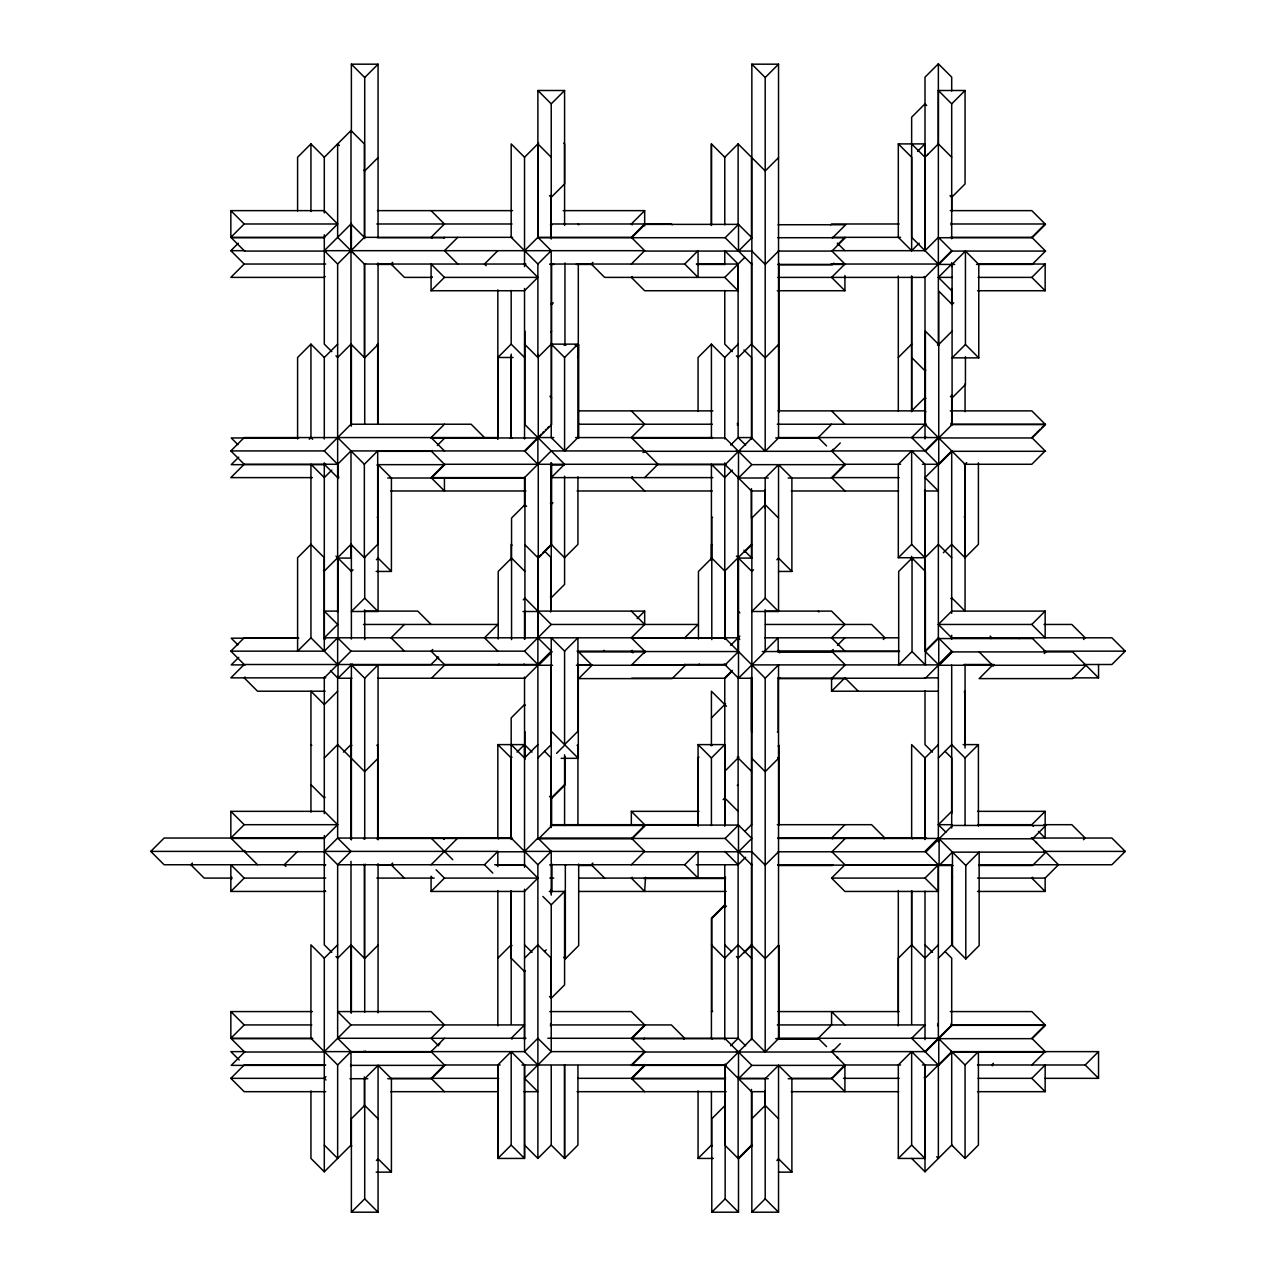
<?xml version="1.0" encoding="UTF-8"?>
<svg xmlns="http://www.w3.org/2000/svg" width="1276" height="1276" viewBox="0 0 1276 1276"><rect width="100%" height="100%" fill="white"/><g stroke="black" fill="none" stroke-linecap="round" stroke-linejoin="round"><path stroke-width="1.5" d="M312.365 1038.281L230.844 1038.281L230.844 1011.581L312.365 1011.581M325.715 891.445L230.844 891.445L230.844 864.745L244.194 878.095L325.715 878.095M230.844 811.345L230.844 838.045L244.194 824.695L337.646 824.695L324.295 811.345L230.844 811.345L244.194 824.695M230.844 237.336L230.844 210.636L324.295 210.636L337.646 223.986L324.295 237.336L230.844 237.336L244.194 223.986L337.646 223.986M297.595 438.992L297.595 357.487L310.945 344.137L324.295 357.487L324.295 438.992M297.595 210.923L297.595 157.251L310.945 143.901L324.295 157.251L324.295 212.917M310.945 1090.836L310.945 1158.433L324.295 1171.783L350.996 1145.082L350.996 1051.631L337.646 1038.281L337.646 864.745L350.996 851.395L337.646 838.045L337.646 676.44M310.945 812.206L310.945 691.209L324.295 704.559L337.646 691.209M351.379 839.847L351.379 664.892L538.265 664.892L524.532 651.159L350.996 651.159L337.646 637.809L337.646 664.509L310.945 637.809L310.945 464.273L324.295 477.623L331.808 470.11M312.62 439.247L310.945 437.572L310.945 344.137M310.945 211.497L310.945 143.901M324.295 1171.783L324.295 958.196L310.945 944.846L310.945 1038.281L337.646 1064.982L337.646 1158.433L324.295 1145.082M324.295 835.493L324.295 944.846L331.808 952.343M324.295 813.625L324.295 677.014M324.295 639.228L324.295 462.853M324.295 234.784L324.295 344.137L331.808 351.634M337.646 611.97L337.646 264.036L364.346 237.336L364.346 143.901L350.996 130.551L324.295 157.251M338.475 144.73L337.646 143.901L337.646 237.336L364.713 264.419L364.713 423.472M350.996 1013L350.996 945.404M350.996 839.464L350.996 757.96L337.646 744.61L324.295 757.96M350.996 678.991L350.996 756.54M350.996 557.995L350.996 450.922L524.532 450.922L538.265 464.655L538.265 611.491L523 611.491M350.996 224.847L350.996 425.642M512.601 237.336L364.346 237.336L350.996 223.986L350.996 130.551M364.346 1106.739L364.346 1076.912M364.346 958.196L364.346 864.745M364.346 357.487L364.346 264.036L525.951 264.036M494.705 864.745L524.532 864.745L537.882 878.095L524.532 891.445L431.081 891.445L431.081 876.181M537.882 277.386L524.532 290.737L431.081 290.737L431.081 264.036L444.431 277.386L537.882 277.386L524.532 264.036M444.431 477.623L444.431 490.973L431.097 477.623L444.431 464.273L563.721 464.273M497.831 1064.982L497.831 1158.433L524.532 1158.433L524.532 1064.982L511.182 1051.631L497.831 1064.982L497.831 1158.433L511.182 1145.082L511.182 1051.631M497.831 866.659L497.831 851.395L324.295 851.395L337.646 864.745L484.481 864.745L497.831 851.395M497.831 289.875L497.831 438.992L497.831 357.487L511.182 344.137L511.182 290.45M511.182 890.6L511.182 958.196L524.532 971.546L525.361 970.701M511.182 560.276L511.182 544.374L512.011 545.203M511.182 354.074L511.182 437.572L510.352 438.418M524.532 1064.982L524.532 1158.433L511.182 1145.082M524.532 889.181L524.532 1051.631L538.265 1065.364L539.094 1064.519M524.532 867.297L524.532 677.014M524.532 639.228L524.532 611.395M524.532 506.588L524.532 478.755M524.532 438.992L524.532 288.456M524.532 266.588L524.532 157.251L538.711 143.056M524.532 1145.082L537.882 1158.433L537.882 864.745L551.232 851.395L537.882 838.045L537.882 556.304L537.882 637.809L551.982 651.908L538.631 665.259L552.556 665.259M537.882 464.273L537.882 437.572L553.784 437.572M524.532 344.137L537.882 357.487L537.882 264.036L551.232 250.686L537.882 237.336L537.882 90.5L564.582 90.5L564.582 183.935L551.232 197.286L549.557 195.627M524.532 250.686L537.882 237.336L537.882 143.901L551.232 157.251M537.882 1158.433L551.232 1145.082L551.232 1065.556M551.232 893.152L551.232 889.181M551.232 827.534L551.232 757.96L544.549 751.277M551.232 665.083L551.232 744.61L537.882 757.96M549.557 546.032L551.232 544.374L551.232 462.853L551.232 611.395L551.232 557.724L544.549 551.041L546.224 549.382M537.882 357.487L551.232 344.137L577.932 344.137L577.932 437.572L564.582 450.922L551.232 437.572L551.232 250.686M551.232 195.021L551.232 238.756L551.232 103.85L564.582 90.5M551.982 891.908L551.982 864.075M564.582 225.405L564.582 143.901L563.753 143.056M643.758 653.583L645.433 651.908L631.333 637.809L644.667 624.458L644.667 611.108L537.882 611.108M644.667 225.9L644.667 210.636L563.163 210.636M713.332 1158.433L698.068 1158.433L698.068 1090.836M698.068 825.556L698.068 757.96L698.913 757.115M698.068 411.159L698.068 357.487L711.418 344.137L724.768 357.487L724.768 438.992M698.068 1158.433L711.418 1145.082L711.418 1091.395M711.418 745.742L711.418 691.209L726.443 706.218M711.418 344.137L711.418 437.572L712.247 438.418M711.418 143.901L711.418 225.405L711.418 143.901L724.768 157.251L724.768 224.847M724.768 1065.556L724.768 1145.082L738.501 1158.799L751.851 1145.449M724.768 958.467L724.768 865.319M724.768 825.556L724.768 677.859L732.28 670.347M724.768 639.228L724.768 462.853M724.768 290.45L724.768 344.137L732.28 351.634M724.768 264.611L724.768 250.686L738.118 264.036L738.118 290.737L644.667 290.737L631.333 277.386L632.162 276.557M738.118 1076.912L738.118 1158.433L751.468 1145.082L751.468 1089.417M738.118 851.395L738.118 1038.281L745.631 1045.794M738.118 826.114L738.118 676.44M738.118 651.159L738.118 476.203M738.118 225.405L738.118 143.901L751.468 157.251L751.468 238.756M768.312 1078.714L738.501 1078.714L738.501 1052.014M768.312 478.006L738.501 478.006L738.501 451.305M751.468 1039.701L751.468 958.196L738.118 944.846L724.768 958.196L724.768 1039.701M778.535 945.213L765.201 958.563L751.468 944.846L751.468 863.326M751.468 825.556L751.468 677.859M724.768 571.074L751.468 544.374L751.468 488.692M751.468 438.992L751.468 357.487L743.956 349.975M736.443 355.813L738.118 357.487L751.468 344.137L751.468 262.617M764.818 1106.739L764.818 1090.836M764.818 508.007L764.818 490.112L764.818 506.03M937.78 691.209L831.569 691.209L831.569 677.859L832.399 678.688M900.585 1064.982L844.903 1064.982L844.919 1091.682L831.569 1078.332L791.806 1078.332M777.307 290.737L844.919 290.737L844.919 275.472M898.304 1025.792L898.304 958.196L911.654 944.846L911.654 891.158M911.654 1024.373L911.654 890.6M911.654 560.276L911.654 556.304M911.654 275.967L911.654 410.872L925.004 397.522L925.834 398.367M911.654 1158.433L925.004 1171.783L925.004 1065.556M925.004 1039.701L925.004 891.158M925.004 690.922L925.004 744.61L932.517 752.106M925.004 571.632L925.004 490.112M925.004 438.992L925.004 277.386L924.175 276.557M965.055 1064.982L978.405 1051.631L978.405 1145.082L965.055 1158.433L965.055 1064.982L938.354 1038.281L938.354 864.745L925.004 878.095L831.569 878.095L844.903 864.745L952.279 864.745M938.354 841.857L938.354 664.509L951.705 651.159M951.705 557.724L938.354 544.374L925.004 557.724L898.304 557.724L898.304 464.273L911.654 450.922L925.004 464.273L925.004 651.159L938.354 637.809L938.354 464.273L922.452 464.273M938.354 345.557L938.354 90.5L965.055 90.5L965.055 183.935L951.705 197.286L950.03 195.627M938.354 145.32L938.354 63.8L951.705 77.15L951.705 91.059M951.705 1025.792L951.705 958.196L945.022 951.513M938.354 958.196L951.705 944.846L951.705 865.319M951.705 813.625L951.705 757.96L945.022 751.277M938.354 757.96L951.705 744.61L951.705 665.083M951.705 639.228L951.705 635.257M951.705 613.389L951.705 450.922L925.004 477.623L938.354 490.973L924.43 490.973M951.705 425.083L951.705 395.257M951.705 304.374L951.705 288.456M951.705 266.588L951.705 262.617M951.705 210.923L951.705 195.021M952.454 945.596L952.454 852.145L938.354 838.045L925.004 851.395L939.104 865.495L953.028 865.495M965.055 748.007L965.055 664.509M965.055 411.733L965.055 383.901M977.544 1091.682L1045.156 1091.682L1045.156 1064.982L1031.805 1078.332L978.118 1078.332M977.544 891.445L1045.156 891.445L1045.156 878.095L1058.49 864.745L1031.805 838.045M977.544 811.345L1045.156 811.345L1045.156 838.045L1038.473 831.378M938.354 624.458L951.705 611.108L1045.156 611.108L1045.156 637.809L1031.805 624.458L938.354 624.458L951.705 637.809L1111.89 637.809L1125.241 651.159L1111.89 664.509L1084.058 664.509M977.544 290.737L1045.156 290.737L1045.156 264.036L977.544 264.036M1044.869 1078.332L1098.54 1078.332L1098.54 1051.631L951.705 1051.631L950.875 1050.802M1072.701 677.859L1098.54 677.859L1098.54 664.509M364.713 238.564L364.713 77.533L378.063 64.183L351.379 64.183L351.379 131.779M326.098 251.069L244.577 251.069L231.227 237.719L232.057 236.873M325.715 264.036L244.194 264.036L230.844 250.686L238.357 243.174M244.194 264.036L230.844 277.386L324.295 277.386L325.125 276.557M378.063 157.618L364.713 170.968L363.883 170.139M337.646 264.036L324.295 250.686L350.996 223.986M350.533 238.548L351.379 237.719L350.533 236.873M364.713 264.419L365.558 263.574M392.705 262.362L391.046 264.036L404.396 277.386L432.229 277.386M350.996 450.922L337.646 464.273L244.194 464.273L230.844 450.922L244.194 437.572L498.118 437.572M324.295 357.487L337.646 344.137M443.601 238.165L444.431 237.336M457.781 237.336L444.431 250.686L457.781 264.036M238.74 457.143L231.227 464.655L324.678 464.655L325.508 463.81M244.194 464.273L230.844 477.623L312.365 477.623M431.097 277.386L431.926 276.557M376.851 344.967L377.696 344.137L377.696 423.664M431.081 290.737L444.431 277.386M378.063 344.504L364.713 357.854L350.996 344.137L337.646 357.487L335.971 355.813M309.271 439.247L310.945 437.572M497.831 250.686L484.481 264.036L486.156 265.711M230.844 450.922L324.295 450.922L350.996 424.222L471.131 424.222L484.481 437.572L483.652 438.402M550.403 224.831L551.232 223.986L671.367 223.986L672.213 224.831M337.646 477.623L338.475 476.793M338.858 477.16L338.028 478.006L338.028 464.655M552.444 263.574L551.615 264.419L551.615 424.605L538.265 437.955L430.905 437.955M364.346 557.724L364.346 464.273L377.696 450.922L377.696 544.374L364.346 557.724L350.996 544.374L324.295 571.074L323.466 570.228M377.233 465.485L378.063 464.655L391.413 478.006L391.413 571.441L376.165 571.441M765.201 451.305L765.201 77.533L778.535 64.183L751.851 64.183L751.851 437.955L765.201 451.305L778.535 437.955L778.535 64.183M592.941 262.362L591.282 264.036L604.633 277.386L724.768 277.386L738.118 290.737M644.667 210.636L631.333 223.986L632.162 224.831M553.274 302.795L551.615 304.454L550.769 303.624M444.431 424.222L431.097 437.572L444.431 450.922M537.882 237.336L631.333 237.336L644.667 223.986M631.7 237.719L645.05 224.369L738.501 224.369L751.851 237.719L738.501 251.069L738.501 224.369L725.151 237.719L538.265 237.719M438.593 656.996L431.097 664.509L244.194 664.509L230.844 651.159L244.194 637.809L297.882 637.809M443.601 438.402L444.431 437.572M525.361 356.642L524.532 357.487L511.182 344.137M738.118 143.901L724.768 157.251L723.939 156.406M432.293 450.46L431.463 451.305L377.792 451.305M437.301 445.468L444.814 437.955M550.769 331.999L551.615 331.154M631.333 264.036L644.667 250.686L324.295 250.686M238.74 657.379L231.227 664.892L245.151 664.892M244.194 664.509L230.844 677.859L325.715 677.859M431.463 478.006L444.814 464.655L431.097 450.922M564.12 345.349L564.949 344.504L564.949 263M245.04 677.03L244.194 677.859L257.545 691.209L325.141 691.209M564.582 450.922L564.582 357.487L577.932 344.137M353.037 569.766L351.379 571.441L338.028 558.09L351.379 558.09M577.007 346.546L578.682 344.887L574.87 344.887M376.404 559.765L378.063 558.09L391.413 571.441M778.535 157.618L765.201 170.968L751.851 157.618M310.945 637.809L297.595 651.159L297.595 557.724L310.945 544.374L324.295 557.724L324.295 651.159L230.844 651.159M684.718 264.036L698.068 250.686L698.068 277.386L684.718 264.036L549.812 264.036M324.295 637.809L337.646 624.458L324.295 611.108L338.22 611.108M364.713 556.384L364.713 598.141L351.379 611.491L378.063 611.491L378.063 464.655M324.295 651.159L337.646 637.809M524.532 450.922L537.882 437.572M538.711 436.743L539.557 435.913M540.386 435.068L541.215 434.239M542.89 432.564L543.72 431.735M545.394 430.06L546.224 429.23M547.898 427.556L548.728 426.726M524.914 451.305L534.915 441.289M535.76 440.459L537.419 438.785M325.715 864.745L164.11 864.745L150.759 851.395L164.11 838.045L324.295 838.045L337.646 824.695M324.295 677.859L350.996 651.159M431.097 477.623L524.532 477.623L551.232 450.922L644.667 450.922L643.008 452.597M724.768 277.386L744.785 257.369M938.354 63.8L925.004 77.15L925.004 250.686L831.569 250.686L845.286 264.419L777.69 264.419M538.265 464.655L539.094 463.81M352.208 664.046L338.028 678.242L330.516 670.729M404.396 624.458L391.046 637.809L404.396 651.159M726.188 464.273L564.582 464.273L551.232 477.623L712.837 477.623M778.535 251.069L765.201 264.419L751.851 251.069M364.713 839.273L364.713 678.242L378.063 664.892L378.063 839.847M192.469 863.07L190.81 864.745L204.16 878.095L231.993 878.095M552.907 502.648L551.232 504.323L550.403 503.494M830.724 224.831L831.569 223.986L899.165 223.986M951.705 238.756L951.705 103.85L965.055 90.5M917.492 151.397L925.004 143.901L925.004 250.686L938.354 237.336L952.087 251.069L1045.523 251.069L1032.172 264.419L976.507 264.419M257.545 864.745L231.227 838.428L232.057 837.582M832.319 238.086L845.669 224.736L778.073 224.736M927.508 154.747L928.338 153.902M432.755 649.5L431.081 651.159L444.814 664.892L431.463 678.242M724.768 357.487L738.118 344.137M837.407 244.848L844.903 237.336M245.04 850.566L244.194 851.395L150.759 851.395M343.483 752.106L350.996 744.61L351.825 745.439M537.882 557.724L539.557 556.049M540.386 555.22L541.215 554.374M542.89 552.715L543.72 551.87M547.053 548.536L548.728 546.878M644.22 452.135L645.05 451.305L831.936 451.305L840.278 442.963M833.978 263.127L832.319 264.786L778.631 264.786M231.69 877.266L230.844 878.095L231.69 878.925M632.162 476.793L631.333 477.623L644.667 490.973M844.919 264.036L831.569 277.386L844.919 290.737M631.7 478.006L632.545 477.16M230.844 891.445L244.194 878.095M325.125 797.165L324.295 797.994L310.945 784.644M376.851 745.439L377.696 744.61L377.696 838.045L376.851 838.89M644.667 477.623L658.017 464.273L631.333 437.572L644.667 424.222L631.333 410.872M523.24 599.816L524.914 598.141L551.232 624.458L698.068 624.458L684.718 637.809L685.563 638.654M778.535 344.504L765.201 357.854L751.468 344.137M778.089 345.716L778.918 344.887M378.063 758.327L364.713 771.677L351.379 758.327M297.595 851.395L284.245 864.745L285.92 866.42M550.403 611.954L551.232 611.108M737.289 425.067L738.118 424.222L737.289 423.393M925.004 143.901L898.304 143.901L898.304 237.336L911.654 250.686L919.167 243.174M498.214 664.892L499.044 664.046M324.295 851.395L337.646 838.045L512.043 838.045M524.532 651.159L551.232 624.458M730.606 445.085L738.118 437.572L738.118 264.036L696.361 264.036M950.875 224.831L951.705 223.986L1045.156 223.986L1031.805 210.636L950.285 210.636M537.419 639.021L538.265 638.191M350.533 839.257L351.379 838.428L350.533 837.582M655.561 464.655L725.151 464.655L751.851 437.955M363.516 838.89L364.346 838.045M551.232 651.159L537.882 664.509L444.431 664.509M732.28 470.11L724.768 477.623L711.418 464.273L711.418 560.276L711.418 544.374L712.247 545.203M951.705 250.686L925.004 277.386L777.881 277.386M551.615 651.542L524.914 678.242L377.792 678.242M952.087 251.069L938.737 264.419L954.639 264.419M324.295 891.445L325.125 890.616M564.582 651.159L577.932 637.809L577.932 731.26L564.582 744.61L551.232 731.26L551.232 637.809L564.582 651.159L564.582 744.61M738.118 477.623L738.948 476.793M951.705 290.737L938.354 277.386L951.705 264.036M738.501 478.006L751.851 464.655L845.286 464.655L831.936 478.006L788.201 478.006M965.438 251.069L965.438 344.504L952.087 357.854L978.772 357.854L978.772 264.419L965.438 251.069L952.087 264.419L952.087 424.605L925.387 451.305M364.713 1012.251L364.713 865.128L365.558 864.283M712.63 517.211L711.801 518.04L711.801 639.611M778.535 571.441L791.886 571.441L791.886 478.006L778.535 464.655L765.201 478.006L765.201 598.141L778.535 611.491L751.851 611.491L765.201 598.141M392.705 863.07L391.046 864.745L404.396 878.095M637.171 618.621L644.667 611.108M831.569 424.222L818.219 437.572L826.561 445.914M898.304 357.487L911.654 344.137M953.746 302.795L952.087 304.454L938.737 291.103L938.737 464.655L911.654 437.572L925.004 424.222M230.844 1038.281L244.194 1024.931L311.807 1024.931M511.182 839.464L511.182 757.96L512.011 757.115M517.019 752.106L524.532 744.61L532.044 752.106M950.285 237.336L1031.805 237.336L1045.156 223.986M711.801 558.09L698.45 571.441L698.45 639.037M1045.523 224.369L1032.172 237.719L938.737 237.719M324.295 958.196L337.646 944.846M443.601 838.89L444.431 838.045M537.882 744.61L524.532 757.96L511.182 744.61M632.162 650.329L631.333 651.159L632.992 652.833M845.286 464.655L831.569 450.922L833.228 449.248M937.525 344.967L938.354 344.137M443.984 839.257L444.814 838.428M938.737 344.504L952.087 331.154M350.996 861.332L350.996 944.846L337.646 958.196L335.971 956.522M431.097 864.745L457.781 838.045M925.834 369.992L925.004 370.837L911.654 357.487M324.104 1052.014L244.577 1052.014L231.227 1065.364L324.678 1065.364M744.339 552.253L751.851 544.74M325.715 1091.682L244.194 1091.682L230.844 1078.332L244.194 1064.982L325.715 1064.982M431.097 878.095L431.926 877.266M844.919 490.973L831.569 477.623L844.919 464.273L900.585 464.273M978.118 277.386L1031.805 277.386L1045.156 264.036M839.911 469.281L840.74 468.451M556.607 753.318L564.949 744.977L578.299 758.327L561.137 758.327M431.081 891.445L444.431 878.095L537.882 878.095M564.582 757.96L565.412 757.115M577.087 745.439L577.932 744.61L577.932 824.137M378.063 945.213L364.713 958.563L350.996 944.846M753.51 569.766L751.851 571.441L738.501 558.09L751.851 558.09M776.877 559.765L778.535 558.09L791.886 571.441M551.232 797.994L564.582 784.644M684.638 664.429L685.483 665.259L672.133 678.609L578.682 678.609L592.032 665.259L578.682 651.908M925.004 437.572L925.834 436.743M698.45 664.892L699.28 664.046M512.011 1039.127L511.182 1038.281L524.532 1024.931L350.996 1024.931L324.295 1051.631L524.532 1051.631L537.882 1038.281L551.232 1051.631L644.667 1051.631L631.333 1064.982M550.403 825.54L551.232 824.695L698.355 824.695M730.606 645.321L739.793 636.15M950.875 425.067L951.705 424.222L1045.156 424.222L1043.481 425.897M537.419 839.257L538.265 838.428M550.769 825.907L551.615 825.078L551.615 797.245M737.656 639.021L738.501 638.191M725.151 664.892L738.501 651.542L645.05 651.542L631.7 664.892L726.57 664.892M230.844 1078.332L324.295 1078.332L325.97 1076.657M337.646 1064.982L350.996 1051.631M731.818 671.559L725.151 678.242L631.7 678.242M938.737 464.655L952.087 451.305L1045.523 451.305L1031.805 437.572L1033.464 435.913M550.403 865.575L551.232 864.745M764.818 651.159L778.169 637.809L778.169 651.733M350.533 1066.194L351.379 1065.364L444.814 1065.364L431.463 1078.714L387.729 1078.714M365.558 1051.185L364.713 1052.014L363.883 1051.185M711.418 717.909L725.597 703.73M778.169 651.159L778.998 650.329M966.73 462.598L965.055 464.273L965.055 611.108L951.705 597.758L950.875 598.604M563.673 957.271L565.332 958.946L565.332 865.495L566.161 864.665M378.063 1065.364L364.713 1078.714L364.713 1198.85L351.379 1212.2L378.063 1212.2L378.063 1065.364L391.413 1078.714L391.413 1172.15L376.165 1172.15M765.201 1052.014L765.201 678.242L778.535 664.892L778.535 1038.664L765.201 1052.014L751.851 1038.664L751.851 518.04L765.201 504.69L778.535 518.04M497.831 958.196L511.182 944.846L512.011 945.675M549.557 996.572L551.232 998.231L551.232 904.796L564.582 891.445L549.318 891.445M592.941 863.07L591.282 864.745L604.633 878.095M710.588 745.439L711.418 744.61L712.247 745.439M898.304 557.724L911.654 544.374L911.654 450.922M779.748 677.779L778.918 678.609L846.514 678.609M643.008 826.37L644.667 824.695L631.333 811.345L698.929 811.345M711.418 825.556L711.418 757.96L724.768 744.61L698.068 744.61L698.068 826.114M1034.294 435.068L1035.968 433.409M1036.798 432.564L1038.473 430.905M1039.302 430.06L1040.147 429.23M1041.806 427.556L1042.651 426.726M912.037 558.09L898.687 571.441L898.687 664.892L912.037 651.542L912.037 558.09L925.387 571.441L925.387 664.892L912.037 651.542M444.431 1038.281L431.081 1051.631L444.814 1065.364M524.532 958.196L537.882 944.846L551.232 958.196L551.232 1051.631L524.532 1078.332L537.882 1091.682L523.957 1091.682M833.228 649.5L831.569 651.159L845.286 664.892L831.936 678.242M837.407 645.321L844.903 637.809M432.293 1051.169L431.463 1052.014L349.959 1052.014M438.146 1045.331L439.805 1043.672M544.549 951.513L546.224 949.854M631.333 864.745L644.667 851.395L524.532 851.395L537.882 838.045L631.333 838.045L645.05 851.778L752.409 851.778M724.768 771.31L738.948 757.115M943.363 552.715L951.705 544.374L965.055 557.724L978.405 544.374L978.405 462.853M1045.156 450.922L1031.805 464.273L964.193 464.273M432.755 1076.657L431.097 1078.332L444.431 1091.682M433.585 1075.827L435.26 1074.169M436.089 1073.323L444.431 1064.982L500.112 1064.982M632.162 877.266L631.333 878.095L644.667 891.445L645.512 877.266M777.339 732.089L778.169 731.26L778.169 677.572M723.093 799.669L724.768 797.994L738.118 811.345M737.289 785.49L738.118 784.644M831.569 691.209L844.903 677.859L858.254 691.209M883.295 639.483L884.954 637.809L871.604 624.458L765.377 624.458M565.332 958.946L578.682 945.596L578.682 864.075M778.089 746.189L778.918 745.359L778.918 824.886M376.404 1160.474L378.063 1158.799L391.413 1172.15M551.232 998.231L564.582 984.897L564.582 891.445M684.718 864.745L698.068 851.395L698.068 878.095L684.718 864.745L549.812 864.745M725.151 838.428L738.501 825.078L751.851 838.428L738.501 851.778L738.501 825.078L645.05 825.078L631.7 838.428L725.151 838.428L751.851 865.128M550.403 1025.776L551.232 1024.931L671.367 1024.931L684.718 1038.281L683.888 1039.127M744.785 831.378L751.468 824.695M579.639 878.095L724.768 878.095L725.597 877.266M696.361 864.745L738.118 864.745L745.631 857.233M952.087 651.542L925.387 678.242L778.264 678.242M990.91 638.654L991.755 637.809L990.08 636.15M725.151 905.163L711.801 918.513L711.801 1011.964L712.63 1011.134M778.535 851.778L765.201 865.128L751.851 851.778M964.225 692.039L965.055 691.209L965.055 744.881M1031.805 624.458L1045.156 611.108M992.505 665.259L979.155 678.609L1072.606 678.609L1085.956 665.259L939.104 665.259L952.454 651.908L1072.606 651.908L1098.54 677.859M844.903 824.695L831.569 838.045L832.399 838.89M645.05 1025.314L631.7 1038.664L725.151 1038.664L751.851 1065.364L845.286 1065.364L831.936 1078.714L788.201 1078.714M643.838 1039.127L644.667 1038.281M844.074 838.89L844.903 838.045M938.354 744.61L925.004 757.96L925.004 839.464L925.004 757.96L911.654 744.61L911.654 838.045L912.484 838.89M845.286 838.428L831.936 851.778L845.286 865.128M751.468 944.846L738.118 958.196L736.443 956.522M840.278 1043.672L831.936 1052.014L645.05 1052.014L631.7 1065.364L725.151 1065.364L751.851 1038.664M744.339 952.725L751.851 945.213M833.148 864.665L832.319 865.495L778.631 865.495M1044.231 653.583L1045.905 651.908L1032.555 638.558L939.104 638.558M644.667 1064.982L631.333 1078.332L644.667 1091.682M711.418 1011.581L712.247 1010.752M884.124 838.89L884.954 838.045L871.604 824.695L777.307 824.695M965.055 825.556L965.055 757.96L978.405 744.61L963.141 744.61M1083.531 639.483L1085.19 637.809L1071.84 624.458L1044.007 624.458M778.089 946.425L778.918 945.596L778.918 1039.031M945.867 832.207L938.354 824.695L951.705 811.345M730.606 1045.794L738.118 1038.281L547.819 1038.281M925.754 852.145L952.454 825.444L1045.905 825.444L1032.555 838.795L939.104 838.795L939.104 865.495L952.454 852.145L1045.905 852.145L1032.555 865.495L978.867 865.495M577.645 1078.332L724.768 1078.332L725.597 1077.502M738.948 1077.502L738.118 1078.332L765.951 1078.332M738.501 1078.714L751.851 1065.364M951.705 878.095L952.534 877.266M725.151 1105.399L711.801 1118.749L711.801 1212.2L738.501 1212.2L738.501 1156.534M965.804 958.946L965.804 865.495L979.155 852.145L979.155 945.596L965.804 958.946L951.705 944.846M778.535 1172.15L791.886 1172.15L791.886 1078.714L778.535 1065.364L765.201 1078.714L765.201 1198.85L778.535 1212.2L751.851 1212.2L751.851 1118.749L765.201 1105.415L778.535 1118.749M826.561 1046.623L818.219 1038.281L831.569 1024.931L831.569 1011.581L844.903 1024.931M978.118 824.695L1031.805 824.695L1045.156 811.345M845.286 1065.364L831.569 1051.631L833.228 1049.973M938.354 944.846L925.004 958.196L911.654 944.846M1044.31 852.224L1045.156 851.395M831.569 1078.332L833.228 1076.657M834.057 1075.827L835.732 1074.169M836.562 1073.323L844.903 1064.982M1032.635 877.266L1031.805 878.095L1045.156 891.445M1083.531 839.72L1085.19 838.045L1071.84 824.695L1044.007 824.695M711.801 1212.2L725.151 1198.85L725.151 1063.945M776.877 1160.474L778.535 1158.799L791.886 1172.15M818.219 1038.281L911.654 1038.281L925.004 1024.931L777.307 1024.931M911.654 1051.631L898.304 1064.982L898.304 1158.433L925.004 1158.433L925.004 1064.982L911.654 1051.631L911.654 1145.082L925.004 1158.433M937.525 1025.776L938.354 1024.931L937.525 1024.102M751.851 1212.2L765.201 1198.85M950.285 1011.581L1031.805 1011.581L1045.156 1024.931L951.705 1024.931L925.004 1051.631L831.569 1051.631M1031.231 838.045L1111.89 838.045L1125.241 851.395L1111.89 864.745L978.963 864.745M925.387 1052.014L952.087 1025.314L1045.523 1025.314L1032.172 1038.664L938.737 1038.664L938.737 1065.364L952.087 1052.014L1045.523 1052.014L1031.805 1038.281L1045.156 1024.931M898.304 1158.433L911.654 1145.082M993.414 1063.307L991.755 1064.982L992.584 1065.811M925.004 1171.783L951.705 1145.082L951.705 1051.631L925.004 1078.332L924.175 1077.502M1031.805 1064.982L1045.156 1051.631M977.544 1064.982L1085.19 1064.982L1098.54 1051.631M377.409 210.636L512.601 210.636M376.835 223.986L512.043 223.986M832.127 237.336L900.585 237.336M231.227 237.719L324.678 237.719M377.217 237.719L444.814 237.719M777.69 237.719L845.286 237.719L831.936 251.069L778.264 251.069M230.844 250.686L244.769 250.686M752.409 251.069L645.05 251.069L631.333 237.336M830.995 264.036L938.354 264.036L911.654 237.336L911.654 117.201L925.004 103.85L926.679 105.509M377.217 264.419L393.12 264.419M550.195 264.419L554.167 264.419M576.034 264.419L591.936 264.419M696.744 264.419L724.577 264.419M938.354 277.386L952.279 277.386M497.831 357.487L513.096 357.487M579.639 410.872L712.837 410.872M777.881 410.872L925.004 410.872L925.834 411.717M950.285 410.872L1031.805 410.872L1045.156 424.222M579.065 424.222L712.279 424.222M777.307 424.222L926.424 424.222M952.087 424.605L1045.523 424.605L1032.172 437.955L938.737 437.955M575.651 437.572L712.837 437.572M752.043 437.572L738.118 437.572L745.631 445.085M777.881 437.572L938.354 437.572L925.004 450.922L831.569 450.922M298.823 437.955L231.227 437.955L237.91 444.622M631.7 437.955L725.151 437.955L751.851 464.655M775.696 437.955L819.447 437.955M736.204 450.922L740.032 450.922M377.217 464.655L444.814 464.655M550.562 465.022L564.486 465.022M831.569 477.623L899.165 477.623M387.729 478.006L524.914 478.006M390.759 490.973L525.951 490.973M577.071 490.973L712.279 490.973M765.377 490.973L751.468 490.973L725.151 464.655M791.232 490.973L898.591 490.973M364.059 611.108L417.746 611.108L431.097 624.458M765.951 611.108L831.569 611.108L844.903 624.458L831.569 637.809L844.903 651.159M363.485 624.458L497.831 624.458L484.481 637.809L497.831 651.159M323.721 637.809L738.118 637.809L739.793 639.483M764.818 637.809L898.591 637.809M298.823 638.191L231.227 638.191L237.91 644.859M631.7 638.191L725.151 638.191L765.201 678.242M577.071 651.159L645.241 651.159M777.307 651.159L899.165 651.159M1043.72 651.159L1125.241 651.159M762.346 651.542L899.532 651.542M577.837 651.908L645.433 651.908M778.073 651.908L832.606 651.908M684.43 664.509L726.188 664.509M964.193 664.509L994.02 664.509M578.028 664.892L591.936 664.892M751.851 664.892L938.737 664.892L938.737 638.191L925.387 651.542L938.737 664.892M576.417 665.259L685.483 665.259M924.43 677.859L938.354 677.859M351.937 678.242L338.028 678.242L338.028 664.892M752.409 678.242L738.501 678.242L724.305 664.046M498.661 838.89L497.831 838.045L497.831 744.61L524.532 744.61L524.532 756.54M938.354 824.695L952.279 824.695M777.881 838.045L926.424 838.045M231.227 838.428L324.678 838.428M377.217 838.428L512.41 838.428M777.69 838.428L938.737 838.428L925.387 851.778L778.264 851.778M1043.72 851.395L1125.241 851.395M244.577 851.778L324.104 851.778M497.082 851.778L524.914 851.778M777.881 864.745L831.569 864.745M377.217 865.128L393.12 865.128M496.508 865.128L524.34 865.128M777.69 865.128L938.737 865.128M578.395 865.495L592.319 865.495M376.835 878.095L434.207 878.095M549.812 878.095L553.784 878.095M977.544 878.095L1045.156 878.095M643.63 878.478L725.151 878.478M579.065 891.445L726.188 891.445M938.354 866.659L938.354 891.445L844.903 891.445L831.569 878.095M549.812 1011.581L631.333 1011.581L644.667 1024.931L631.333 1038.281L645.05 1052.014M777.881 1011.581L899.165 1011.581M337.646 1038.281L525.951 1038.281M777.881 1038.281L817.645 1038.281M912.515 1038.281L938.354 1038.281M312.748 1038.664L231.227 1038.664L244.577 1052.014M775.696 1038.664L819.447 1038.664M778.631 1039.031L818.394 1039.031M244.769 1051.631L230.844 1051.631L239.202 1059.973M736.204 1051.631L740.032 1051.631M521.98 1064.982L726.188 1064.982M922.452 1064.982L938.354 1064.982L938.354 1158.433L936.68 1156.758M391.333 1078.332L498.693 1078.332M843.484 1078.332L899.165 1078.332M349.959 1078.714L367.839 1078.714M725.151 1078.714L631.7 1078.714L645.05 1065.364L644.22 1064.519M390.759 1091.682L498.118 1091.682M577.071 1091.682L726.188 1091.682M765.377 1091.682L751.468 1091.682L725.151 1065.364M791.232 1091.682L898.591 1091.682M938.354 90.5L951.705 103.85M951.705 157.251L938.354 143.901L925.004 157.251L911.654 143.901M1031.805 237.336L1045.523 251.069M898.304 143.901L911.654 157.251L911.654 250.686M1031.805 277.386L1045.156 290.737M950.875 223.156L951.705 223.986M751.851 64.183L765.201 77.533M965.438 344.504L978.772 357.854M837.327 243.094L844.824 250.606M939.184 344.967L925.387 331.154L925.387 424.605L965.055 464.273L965.055 557.724M950.413 396.23L952.087 397.905L965.438 384.554L965.438 356.722M950.875 423.393L951.705 424.222M725.151 237.719L751.851 264.419M537.882 90.5L551.232 103.85M964.225 516.828L965.055 517.673M831.569 410.872L844.903 424.222M1018.455 637.809L1019.285 638.654M524.532 157.251L511.182 143.901L511.182 237.336L537.882 264.036M911.654 544.374L925.004 557.724M577.932 223.986L578.762 224.831M551.232 223.986L552.061 224.831M979.155 651.908L993.414 666.184M577.47 263.574L578.299 264.419L578.299 357.854L577.47 357.025M938.354 637.809L952.534 651.988M351.379 64.183L364.713 77.533M431.081 210.636L444.431 223.986L431.081 237.336L431.926 238.165M564.949 344.504L565.794 345.349M551.232 344.137L564.582 357.487M751.468 544.374L752.298 545.203M818.219 611.108L819.048 611.954M951.705 744.61L965.055 757.96M1031.805 824.695L1033.464 826.37M337.646 143.901L339.32 145.56M743.956 550.211L751.468 557.724M736.443 556.049L738.118 557.724M549.94 396.23L551.615 397.905M711.418 557.724L725.151 571.441L725.151 639.037M738.118 611.108L739.793 612.783M778.918 651.908L779.748 652.754M564.582 464.273L524.914 424.605L524.914 331.154M965.804 865.495L952.454 852.145M939.104 838.795L939.949 839.64M512.011 438.418L511.182 437.572L511.182 356.068M524.532 477.623L525.361 478.452M925.004 878.095L938.354 891.445M230.844 210.636L244.194 223.986M526.573 506.365L524.914 504.69L511.564 518.04L511.564 639.611M631.333 611.108L644.667 624.458M752.298 732.089L751.468 731.26L751.468 677.572M777.706 757.497L778.535 758.327L765.201 771.677L751.851 758.327M1085.19 1064.982L1098.54 1078.332M551.232 544.374L564.582 557.724L577.932 544.374L577.932 476.777M524.914 544.74L538.265 558.09L551.615 544.74L551.615 463.236M737.289 757.115L751.468 771.31M925.004 944.846L932.517 952.343L931.687 951.513M524.914 571.441L511.564 558.09L498.214 571.441L498.214 639.037M550.403 596.929L551.232 597.758L564.582 584.408L564.582 476.203M603.787 650.329L604.633 651.159M698.068 744.61L711.418 757.96M1031.805 1078.332L1045.156 1091.682M950.875 1024.102L951.705 1024.931M577.47 664.046L578.299 664.892L578.299 758.327M337.646 437.572L364.346 464.273M324.295 450.922L337.646 464.273M724.768 851.395L738.118 864.745M911.654 1038.281L938.737 1065.364M324.678 464.655L338.475 478.452M377.233 517.211L378.063 518.04M524.069 664.046L524.914 664.892M724.768 878.095L725.597 878.925M525.361 705.389L524.532 704.559L511.182 717.909L511.182 838.045L537.882 864.745M726.443 906.47L724.768 904.796L711.418 918.146L711.418 1038.281L712.247 1039.127M952.534 1145.912L951.705 1145.082L965.055 1158.433M436.934 656.996L438.593 658.671M836.944 1057.022L837.774 1057.852M335.971 556.049L337.646 557.724M724.768 944.846L731.451 951.513M364.713 598.141L378.063 611.491M711.418 944.846L724.768 958.196M497.831 744.61L511.182 757.96M549.557 796.336L551.615 798.377L564.949 785.027L564.949 757.194M564.502 864.665L565.332 865.495M324.678 638.191L325.508 639.021M350.533 664.046L364.713 678.242M550.403 890.616L551.232 891.445M542.89 896.454L551.232 904.796M724.768 1078.332L725.597 1079.161M484.481 864.745L492.823 873.087M751.468 1145.082L752.298 1145.912M431.097 838.045L452.789 859.737M524.532 944.846L532.044 952.343M310.945 744.61L311.775 745.439M436.089 869.753L444.431 878.095M711.418 1145.082L712.247 1145.912M550.403 1024.102L551.232 1024.931M725.151 1198.85L738.501 1212.2M363.883 864.283L364.713 865.128M324.295 864.745L325.125 865.575M551.232 1145.082L564.582 1158.433L577.932 1145.082L577.932 1065.556M438.593 1045.794L431.097 1038.281L444.431 1024.931L431.097 1011.581L337.646 1011.581L350.996 1024.931M350.533 1064.519L351.379 1065.364M378.063 1118.749L364.713 1105.415L351.379 1118.749L351.379 1212.2M324.295 1078.332L325.97 1080.006M230.844 1011.581L244.194 1024.931M350.996 1145.082L351.825 1145.912M364.713 1198.85L378.063 1212.2M1035.889 842.144L1036.718 842.973M350.996 250.686L351.825 251.516M353.5 253.19L354.329 254.02M978.405 744.61L978.405 826.114M951.705 744.323L951.705 828.108M911.654 276.541L911.654 411.733M898.304 275.967L898.304 411.159M898.304 890.6L898.304 1011.868M778.918 263.366L778.918 412.483M778.535 464.655L778.535 611.491M778.535 1065.364L778.535 1212.2M765.201 609.784L765.201 651.542L738.501 678.242L738.501 558.09M751.851 1091.777L751.851 1117.617M751.468 490.686L751.468 518.519M751.468 546.08L751.468 557.995M751.468 944.559L751.468 958.467M738.118 556.304L738.118 637.809M725.151 877.617L725.151 907.443M724.768 744.61L724.768 826.114M631.333 811.345L631.333 824.695M578.682 344.887L578.682 438.322M564.582 754.834L564.582 825.556M551.232 732.392L551.232 824.137M551.232 851.395L551.232 895.13M538.265 354.441L538.265 437.955M524.914 477.144L524.914 639.037M524.914 731.626L524.914 759.459M524.532 970.127L524.532 1039.701M511.182 891.158L511.182 1024.373M497.831 890.6L497.831 1025.792M378.063 64.183L378.063 237.145M378.063 263L378.063 424.031M378.063 863.708L378.063 1012.809M364.713 609.784L364.713 639.611M351.379 223.236L351.379 251.069M351.379 344.504L351.379 426.025M351.379 543.895L351.379 639.037M351.379 945.213L351.379 1012.809M338.028 558.09L338.028 639.611M564.582 1064.982L564.582 1158.433L564.582 1064.982M551.982 825.444L538.631 838.795L632.083 838.795L645.433 825.444L551.982 825.444"/></g></svg>
